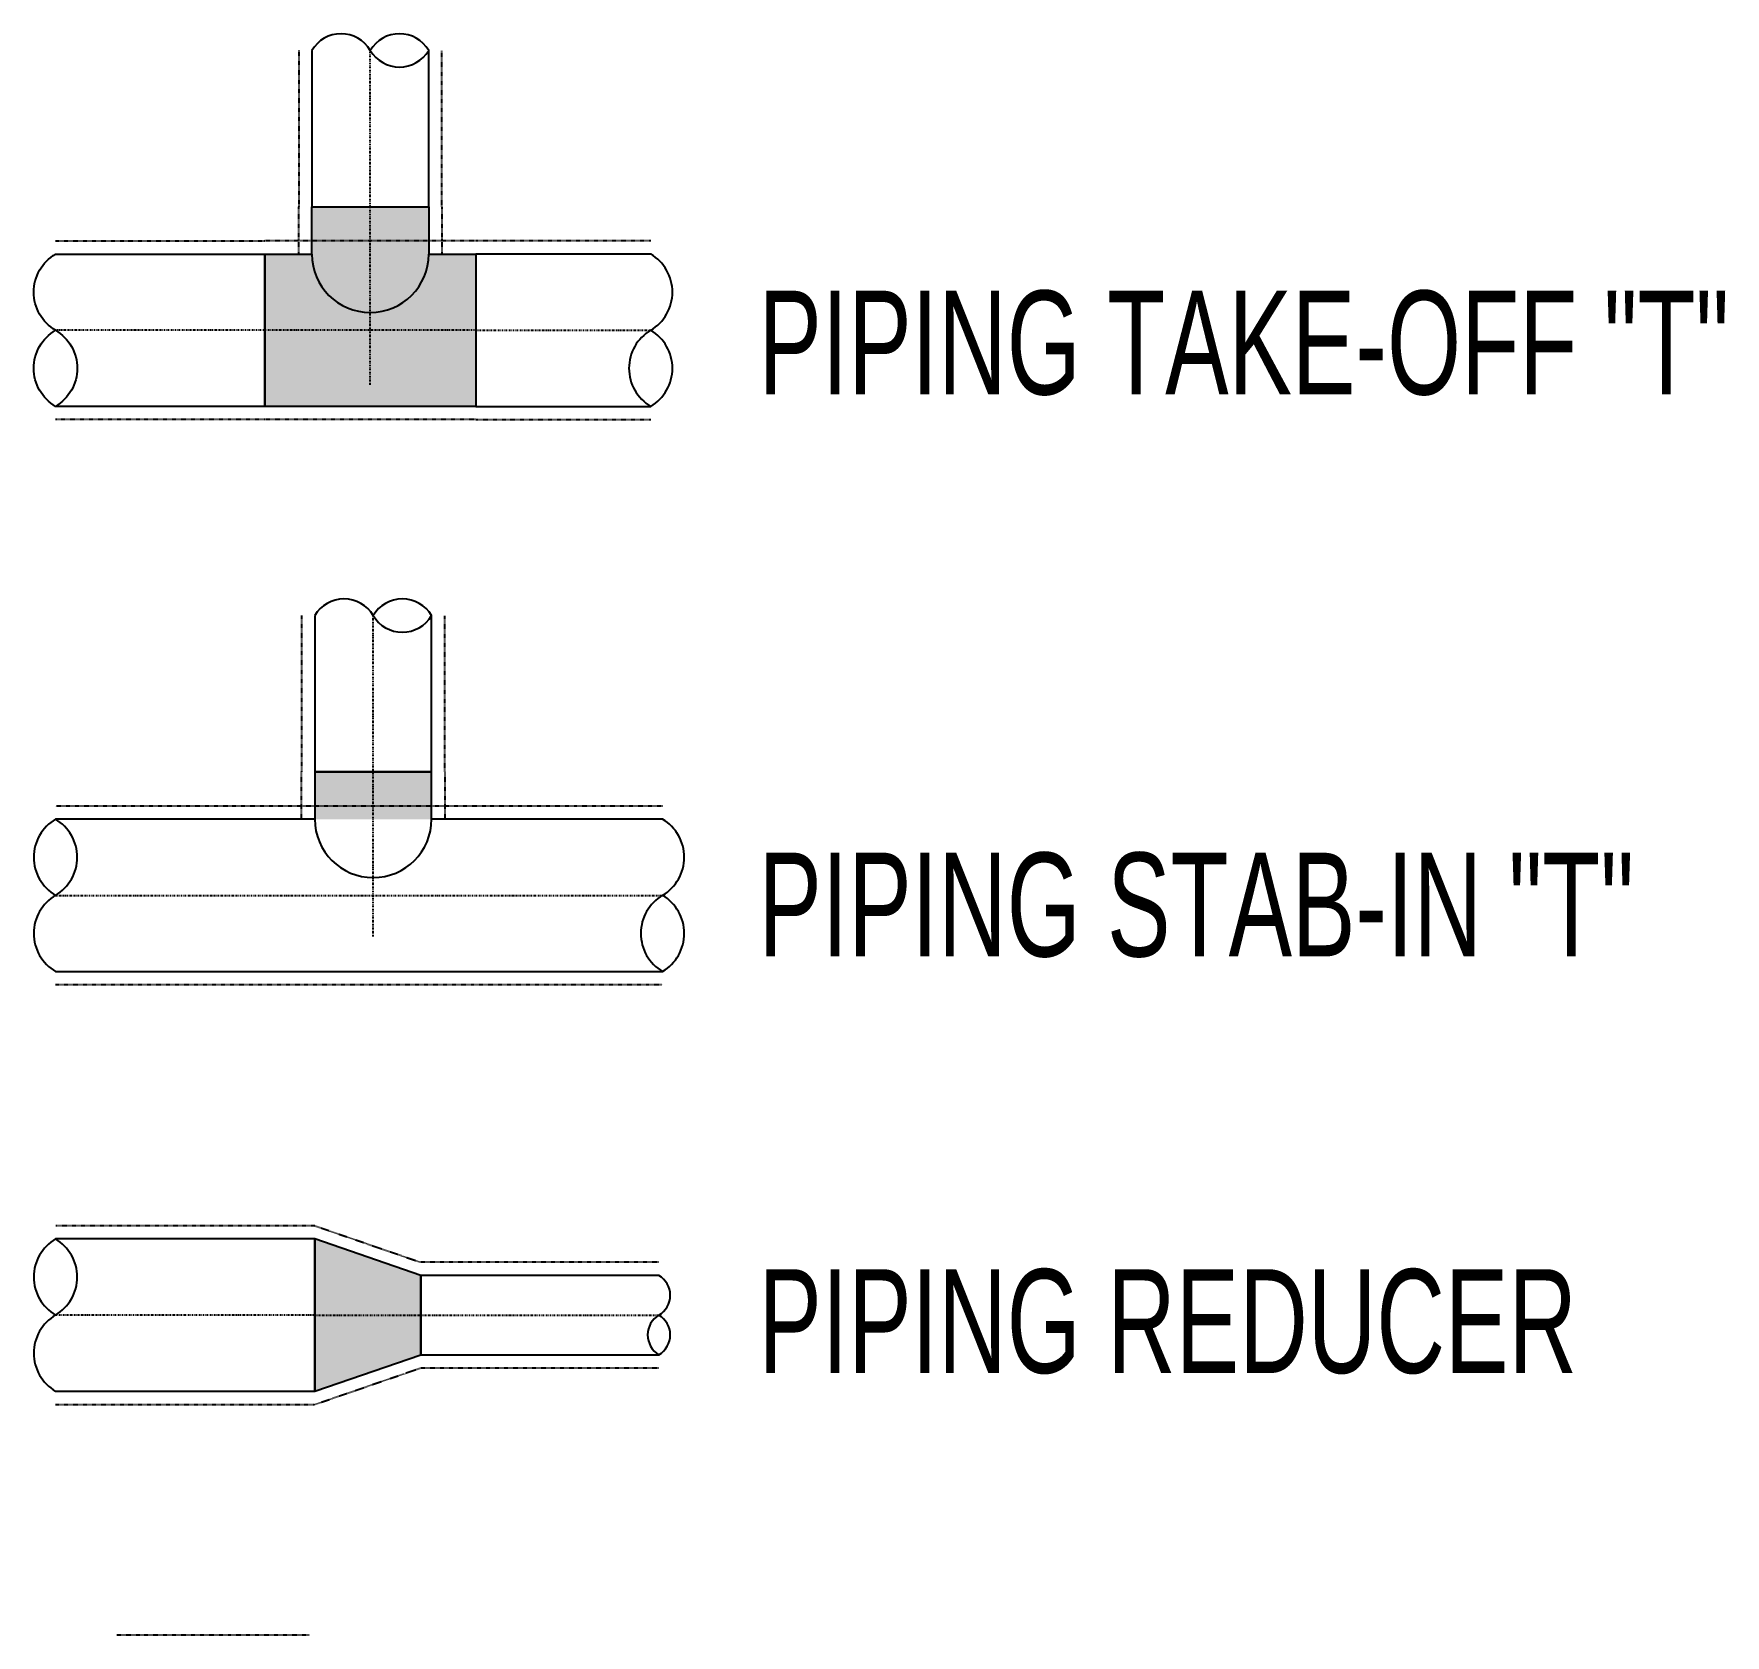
# Model space of a CAD drawing. Header units: millimetres. Extents: x 141 to 153906, y 19826 to 64501.
# Drawn here: x 9885 to 11515, y 40560 to 42104 of the extents above; entities that cross this region are included whole.
import ezdxf

# ---------------------------------------------------------------- set-up
doc = ezdxf.new("R2010")
doc.units = ezdxf.units.MM
doc.linetypes.add('Ins', pattern=[1, 0.5, -0.5])
doc.linetypes.add('Vsdd', pattern=[3.55, 1.5, -0.85, 0.35, -0.85])
for name, color, linetype in [('Hvac-Notes', 7, 'Continuous'), ('Hvacequip', 4, 'Continuous'), ('Hvacpipe', 7, 'Continuous'), ('Hvacpipeins', 7, 'Continuous'), ('Hvacshading', 254, 'Continuous')]:
    doc.layers.add(name, color=color, linetype=linetype)
doc.styles.add('Arial Narrow_1', font='ARIALN.TTF', dxfattribs={"height": 250})

msp = doc.modelspace()

# ---------------------------------------------------------------- linework, layer by layer
at = {"layer": 'Hvacequip', "color": 242, "linetype": 'Continuous'}
msp.add_point((10311.1, 41818, 73.4), dxfattribs=at)
at = {"layer": 'Hvacpipe', "color": 8, "linetype": 'Vsdd'}
for p, q in [((10209.3, 41765.5, 73.4), (10209.3, 42087.7, 73.4)), ((10107.5, 41818, 73.4), (9905.9, 41818, 73.4)), ((10311.1, 41818, 73.4), (10107.5, 41818, 73.4)), ((10311.1, 41818, 73.4), (10479.6, 41818, 73.4)), ((10212.1, 41233.7, 73.4), (10212.1, 41543, 73.4)), ((9905.9, 41273.3, 73.4), (10491, 41273.3, 73.4)), ((10155.8, 40868.7, 73.4), (9905.9, 40868.7, 73.4)), ((10155.8, 40868.7, 73.4), (10258, 40868.7, 73.4)), ((10258, 40868.7, 73.4), (10487.5, 40868.7, 73.4))]:
    msp.add_line(p, q, dxfattribs=at)
at = {"layer": 'Hvacpipe', "color": 170, "linetype": 'Continuous'}
for p, q in [((10258, 40906.9, 73.4), (10155.8, 40942.1, 73.4)), ((10155.8, 40942.1, 73.4), (10155.8, 40795.3, 73.4)), ((10258, 40830.5, 73.4), (10258, 40906.9, 73.4)), ((10155.8, 40795.3, 73.4), (10258, 40830.5, 73.4))]:
    msp.add_line(p, q, dxfattribs=at)
at = {"layer": 'Hvacpipe', "color": 170, "linetype": 'Continuous', "elevation": 73.4, "flags": 128}
for points in [[(10209.3, 42087.7, 0.570721), (10265.6, 42087.7, 0.570721), (10209.3, 42087.7, 0.570721), (10153, 42087.7, 0.570721)], [(10153, 41891.4), (10153, 41936.9), (10265.6, 41936.9), (10265.6, 41891.4), (10311.1, 41891.4), (10311.1, 41744.6), (10107.5, 41744.6), (10107.5, 41891.4), (10153, 41891.4, 1), (10265.6, 41891.4, 1)], [(9905.9, 41818, -0.570721), (9905.9, 41744.6, -0.570721), (9905.9, 41818, -0.570721), (9905.9, 41891.4, -0.570721)], [(10479.6, 41818, 0.570721), (10479.6, 41744.6, 0.570721), (10479.6, 41818, 0.570721), (10479.6, 41891.4, 0.570721)], [(9905.9, 40868.7, 0.570721), (9905.9, 40942.1, 0.570721), (9905.9, 40868.7, 0.570721), (9905.9, 40795.3, 0.570721)], [(10487.5, 40868.7, 0.570721), (10487.5, 40830.5, 0.570721), (10487.5, 40868.7, 0.570721), (10487.5, 40906.9, 0.570721)]]:
    msp.add_lwpolyline(points, format="xyb", dxfattribs=at)
for points in [[(10153, 42087.7), (10153, 41936.9), (10265.6, 41936.9), (10265.6, 42087.7)], [(9905.9, 41891.4), (10107.5, 41891.4), (10107.5, 41744.6), (9905.9, 41744.6)], [(10479.6, 41891.4), (10311.1, 41891.4), (10311.1, 41744.6), (10479.6, 41744.6)], [(9905.9, 40795.3), (10155.8, 40795.3), (10155.8, 40942.1), (9905.9, 40942.1)], [(10487.5, 40906.9), (10258, 40906.9), (10258, 40830.5), (10487.5, 40830.5)]]:
    msp.add_lwpolyline(points, dxfattribs=at)
at = {"layer": 'Hvacpipe', "color": 84, "linetype": 'Continuous', "elevation": 73.4, "flags": 128}
for points in [[(10212.1, 41543, 0.570721), (10268.4, 41543, 0.570721), (10212.1, 41543, 0.570721), (10155.8, 41543, 0.570721)], [(10155.8, 41346.7, 1), (10268.4, 41346.7), (10268.4, 41392.2), (10155.8, 41392.2), (10155.8, 41346.7)], [(9905.9, 41273.3, 0.570721), (9905.9, 41346.7, 0.570721), (9905.9, 41273.3, 0.570721), (9905.9, 41199.9, 0.570721)], [(10491, 41273.3, 0.570721), (10491, 41199.9, 0.570721), (10491, 41273.3, 0.570721), (10491, 41346.7, 0.570721)]]:
    msp.add_lwpolyline(points, format="xyb", dxfattribs=at)
for points in [[(10155.8, 41543), (10155.8, 41392.2), (10268.4, 41392.2), (10268.4, 41543)], [(10155.8, 41346.7), (9905.9, 41346.7)], [(10491, 41346.7), (10268.4, 41346.7)], [(9905.9, 41199.9), (10491, 41199.9)]]:
    msp.add_lwpolyline(points, dxfattribs=at)
at = {"layer": 'Hvacpipe', "color": 170, "linetype": 'Continuous'}
for p in [(10209.3, 41936.9, 73.4), (10155.8, 40868.7, 73.4), (10155.8, 40868.7, 73.4), (10258, 40868.7, 73.4)]:
    msp.add_point(p, dxfattribs=at)
at = {"layer": 'Hvacpipe', "color": 8, "linetype": 'Vsdd'}
for p in [(10107.5, 41818, 73.4), (10311.1, 41818, 73.4)]:
    msp.add_point(p, dxfattribs=at)
at = {"layer": 'Hvacpipe', "color": 84, "linetype": 'Continuous'}
msp.add_point((9905.9, 41273.3, 73.4), dxfattribs=at)
at = {"layer": 'Hvacpipeins', "color": 230, "linetype": 'Ins'}
for p, q in [((10140.3, 42087.7, 73.4), (10140.3, 41936.9, 73.4)), ((10278.3, 41936.9, 73.4), (10278.3, 42087.7, 73.4)), ((10140.3, 41891.4, 73.4), (10140.3, 41936.9, 73.4)), ((10278.3, 41936.9, 73.4), (10278.3, 41891.4, 73.4)), ((9905.9, 41904.1, 73.4), (10107.5, 41904.1, 73.4)), ((10311.1, 41904.1, 73.4), (10107.5, 41904.1, 73.4)), ((10479.6, 41904.1, 73.4), (10311.1, 41904.1, 73.4)), ((10107.5, 41731.9, 73.4), (9905.9, 41731.9, 73.4)), ((10311.1, 41731.9, 73.4), (10107.5, 41731.9, 73.4)), ((10311.1, 41731.9, 73.4), (10479.6, 41731.9, 73.4)), ((10143.1, 41543, 73.4), (10143.1, 41392.2, 73.4)), ((10281.1, 41392.2, 73.4), (10281.1, 41543, 73.4)), ((10143.1, 41346.7, 73.4), (10143.1, 41392.2, 73.4)), ((10281.1, 41392.2, 73.4), (10281.1, 41346.7, 73.4)), ((10491, 41359.4, 73.4), (9905.9, 41359.4, 73.4)), ((9905.9, 41187.2, 73.4), (10491, 41187.2, 73.4)), ((10155.8, 40954.8, 73.4), (9905.9, 40954.8, 73.4)), ((10155.8, 40954.8, 73.4), (10258, 40919.6, 73.4)), ((10487.5, 40919.6, 73.4), (10258, 40919.6, 73.4)), ((10155.8, 40782.6, 73.4), (10258, 40817.8, 73.4)), ((10258, 40817.8, 73.4), (10487.5, 40817.8, 73.4)), ((9905.9, 40782.6, 73.4), (10155.8, 40782.6, 73.4)), ((10150.5, 40560.2, 73.4), (9965.1, 40560.2, 73.4))]:
    msp.add_line(p, q, dxfattribs=at)
at = {"layer": 'Hvacshading', "color": 163, "linetype": 'Continuous'}
for points in [[(10153, 41891.4, 73.4), (10153, 41936.9, 73.4), (10265.6, 41891.4, 73.4), (10265.6, 41936.9, 73.4)], [(10107.5, 41891.4, 73.4), (10107.5, 41744.6, 73.4), (10311.1, 41891.4, 73.4), (10311.1, 41744.6, 73.4)], [(10155.8, 40795.3, 73.4), (10155.8, 40942.1, 73.4), (10258, 40830.5, 73.4), (10258, 40906.9, 73.4)]]:
    msp.add_solid(points, dxfattribs=at)
at = {"layer": 'Hvacshading', "color": 83, "linetype": 'Continuous'}
msp.add_solid([(10155.8, 41346.7, 73.4), (10155.8, 41392.2, 73.4), (10268.4, 41346.7, 73.4), (10268.4, 41392.2, 73.4)], dxfattribs=at)

# ---------------------------------------------------------------- texts
at = {"layer": 'Hvac-Notes', "style": 'Arial Narrow_1', "width": 0.8}
for s, p in [('PIPING TAKE-OFF "T"', (10583.4, 41756.1, 73.4)), ('PIPING STAB-IN "T"', (10583.4, 41214.4, 73.4)), ('PIPING REDUCER', (10583.4, 40812.9, 73.4))]:
    msp.add_text(s, height=100, dxfattribs=at).set_placement(p)

doc.saveas('drawing.dxf')
